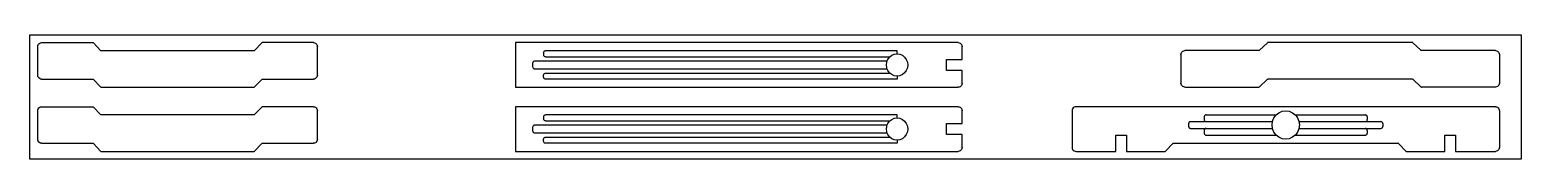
# Model space of a CAD drawing. Extents: x -46.1 to 49.9, y -5 to 3.
import ezdxf

# ---------------------------------------------------------------- set-up
doc = ezdxf.new("R2010")
doc.units = 0
doc.header["$MEASUREMENT"] = 0
doc.layers.get('0').update_dxf_attribs({"linetype": 'CONTINUOUS'})

msp = doc.modelspace()

# ---------------------------------------------------------------- linework, layer by layer
for p, q in [((-46.088, 3.048), (49.912, 3.048)), ((-46.088, -4.952), (-46.088, 3.048)), ((49.912, 3.048), (49.912, -4.952)), ((-45.577, 2.286), (-45.568, 2.354)), ((-45.577, 0.457), (-45.577, 2.286)), ((-45.568, 2.354), (-45.543, 2.417)), ((-45.543, 2.417), (-45.503, 2.471)), ((-45.503, 2.471), (-45.452, 2.513)), ((-45.452, 2.513), (-45.391, 2.539)), ((-45.391, 2.539), (-45.327, 2.548)), ((-45.327, 2.548), (-42.014, 2.548)), ((-42.014, 2.548), (-41.514, 2.025)), ((-31.639, 2.025), (-41.514, 2.025)), ((-31.139, 2.548), (-31.639, 2.025)), ((-27.827, 2.548), (-31.139, 2.548)), ((-27.827, 2.548), (-27.762, 2.539)), ((-27.762, 2.539), (-27.702, 2.513)), ((-27.702, 2.513), (-27.65, 2.471)), ((-27.65, 2.471), (-27.61, 2.417)), ((-27.61, 2.417), (-27.585, 2.354)), ((-27.585, 2.354), (-27.577, 2.286)), ((-27.577, 0.457), (-27.577, 2.286)), ((-14.827, 2.548), (-14.827, -0.327)), ((13.673, 2.548), (-14.827, 2.548)), ((-13.014, 1.894), (-13.01, 1.928)), ((-13.01, 1.928), (-12.997, 1.96)), ((-12.997, 1.96), (-12.978, 1.987)), ((-12.978, 1.987), (-12.952, 2.008)), ((-12.952, 2.008), (-12.922, 2.021)), ((-12.922, 2.021), (-12.889, 2.025)), ((9.734, 2.025), (-12.889, 2.025)), ((9.734, 1.829), (9.734, 2.025)), ((13.673, 2.548), (13.738, 2.539)), ((13.738, 2.539), (13.798, 2.514)), ((13.798, 2.514), (13.85, 2.475)), ((13.85, 2.475), (13.89, 2.423)), ((13.89, 2.423), (13.915, 2.362)), ((13.915, 2.362), (13.923, 2.298)), ((13.923, 1.47), (13.923, 2.298)), ((28.04, 1.906), (28.08, 1.96)), ((28.08, 1.96), (28.132, 2.002)), ((28.132, 2.002), (28.192, 2.028)), ((28.192, 2.028), (28.257, 2.037)), ((33.019, 2.037), (28.257, 2.037)), ((33.035, 2.039), (33.019, 2.037)), ((33.05, 2.045), (33.035, 2.039)), ((33.063, 2.056), (33.05, 2.045)), ((33.572, 2.54), (33.063, 2.056)), ((33.585, 2.551), (33.572, 2.54)), ((33.6, 2.557), (33.585, 2.551)), ((33.616, 2.559), (33.6, 2.557)), ((42.897, 2.559), (33.616, 2.559)), ((42.913, 2.557), (42.897, 2.559)), ((42.929, 2.551), (42.913, 2.557)), ((42.941, 2.54), (42.929, 2.551)), ((43.45, 2.056), (42.941, 2.54)), ((43.463, 2.045), (43.45, 2.056)), ((43.478, 2.039), (43.463, 2.045)), ((43.494, 2.037), (43.478, 2.039)), ((48.257, 2.037), (43.494, 2.037)), ((48.257, 2.037), (48.322, 2.028)), ((48.322, 2.028), (48.382, 2.002)), ((48.382, 2.002), (48.434, 1.96)), ((48.434, 1.96), (48.473, 1.906)), ((-13.702, 1.241), (-13.697, 1.275)), ((-13.702, 0.98), (-13.702, 1.241)), ((-13.697, 0.946), (-13.702, 0.98)), ((-13.697, 1.275), (-13.685, 1.306)), ((-13.685, 1.306), (-13.665, 1.333)), ((-13.665, 1.333), (-13.639, 1.354)), ((-13.639, 1.354), (-13.609, 1.367)), ((-13.609, 1.367), (-13.577, 1.372)), ((-13.577, 1.372), (9.1, 1.372)), ((-13.014, 1.894), (-13.014, 1.764)), ((-13.01, 1.73), (-13.014, 1.764)), ((-12.997, 1.698), (-13.01, 1.73)), ((-12.978, 1.671), (-12.997, 1.698)), ((-12.952, 1.651), (-12.978, 1.671)), ((-12.922, 1.637), (-12.952, 1.651)), ((-12.889, 1.633), (-12.922, 1.637)), ((-12.889, 1.633), (9.266, 1.633)), ((9.047, 1.11), (9.07, 1.296)), ((9.07, 0.924), (9.047, 1.11)), ((9.07, 1.296), (9.1, 1.372)), ((9.1, 1.372), (9.139, 1.47)), ((9.139, 1.47), (9.248, 1.619)), ((9.248, 1.619), (9.266, 1.633)), ((9.266, 1.633), (9.391, 1.733)), ((9.391, 1.733), (9.557, 1.805)), ((9.557, 1.805), (9.734, 1.829)), ((9.734, 1.829), (9.912, 1.805)), ((9.912, 1.805), (10.078, 1.733)), ((10.078, 1.733), (10.221, 1.619)), ((10.221, 1.619), (10.33, 1.47)), ((10.33, 1.47), (10.399, 1.296)), ((10.399, 1.296), (10.422, 1.11)), ((10.422, 1.11), (10.399, 0.924)), ((12.923, 1.47), (13.923, 1.47)), ((12.923, 0.751), (12.923, 1.47)), ((28.007, 1.775), (28.015, 1.843)), ((28.007, 1.775), (28.007, -0.054)), ((28.015, 1.843), (28.04, 1.906)), ((48.473, 1.906), (48.498, 1.843)), ((48.498, 1.843), (48.507, 1.775)), ((48.507, 1.775), (48.507, -0.054)), ((-45.568, 0.389), (-45.577, 0.457)), ((-45.543, 0.326), (-45.568, 0.389)), ((-45.503, 0.272), (-45.543, 0.326)), ((-45.452, 0.231), (-45.503, 0.272)), ((-45.391, 0.204), (-45.452, 0.231)), ((-45.327, 0.196), (-45.391, 0.204)), ((-45.327, 0.196), (-42.014, 0.196)), ((-42.014, 0.196), (-41.514, -0.327)), ((-31.639, -0.327), (-31.139, 0.196)), ((-31.139, 0.196), (-27.827, 0.196)), ((-27.762, 0.204), (-27.827, 0.196)), ((-27.702, 0.231), (-27.762, 0.204)), ((-27.65, 0.272), (-27.702, 0.231)), ((-27.61, 0.326), (-27.65, 0.272)), ((-27.585, 0.389), (-27.61, 0.326)), ((-27.577, 0.457), (-27.585, 0.389)), ((-13.685, 0.914), (-13.697, 0.946)), ((-13.665, 0.887), (-13.685, 0.914)), ((-13.639, 0.866), (-13.665, 0.887)), ((-13.609, 0.853), (-13.639, 0.866)), ((-13.577, 0.849), (-13.609, 0.853)), ((9.1, 0.849), (-13.577, 0.849)), ((-13.014, 0.457), (-13.01, 0.491)), ((-13.014, 0.326), (-13.014, 0.457)), ((-13.01, 0.292), (-13.014, 0.326)), ((-13.01, 0.491), (-12.997, 0.522)), ((-12.997, 0.261), (-13.01, 0.292)), ((-12.997, 0.522), (-12.978, 0.549)), ((-12.978, 0.234), (-12.997, 0.261)), ((-12.978, 0.549), (-12.952, 0.57)), ((-12.952, 0.213), (-12.978, 0.234)), ((-12.952, 0.57), (-12.922, 0.583)), ((-12.922, 0.2), (-12.952, 0.213)), ((-12.922, 0.583), (-12.889, 0.588)), ((-12.889, 0.196), (-12.922, 0.2)), ((-12.889, 0.588), (9.266, 0.588)), ((9.734, 0.196), (-12.889, 0.196)), ((9.1, 0.849), (9.07, 0.924)), ((9.139, 0.751), (9.1, 0.849)), ((9.248, 0.602), (9.139, 0.751)), ((9.266, 0.588), (9.248, 0.602)), ((9.391, 0.488), (9.266, 0.588)), ((9.557, 0.416), (9.391, 0.488)), ((9.734, 0.392), (9.557, 0.416)), ((9.912, 0.416), (9.734, 0.392)), ((9.734, 0.392), (9.734, 0.196)), ((10.078, 0.488), (9.912, 0.416)), ((10.221, 0.602), (10.078, 0.488)), ((10.33, 0.751), (10.221, 0.602)), ((10.399, 0.924), (10.33, 0.751)), ((13.923, 0.751), (12.923, 0.751)), ((13.923, -0.077), (13.923, 0.751)), ((33.063, -0.296), (33.572, 0.188)), ((33.572, 0.188), (33.585, 0.198)), ((33.585, 0.198), (33.6, 0.205)), ((33.6, 0.205), (33.616, 0.207)), ((33.616, 0.207), (42.897, 0.207)), ((42.897, 0.207), (42.913, 0.205)), ((42.913, 0.205), (42.929, 0.198)), ((42.929, 0.198), (42.941, 0.188)), ((43.45, -0.296), (42.941, 0.188)), ((-41.514, -0.327), (-31.639, -0.327)), ((-14.827, -0.327), (13.673, -0.327)), ((13.738, -0.319), (13.673, -0.327)), ((13.798, -0.294), (13.738, -0.319)), ((13.85, -0.254), (13.798, -0.294)), ((13.89, -0.202), (13.85, -0.254)), ((13.915, -0.142), (13.89, -0.202)), ((13.923, -0.077), (13.915, -0.142)), ((28.015, -0.122), (28.007, -0.054)), ((28.04, -0.185), (28.015, -0.122)), ((28.08, -0.239), (28.04, -0.185)), ((28.132, -0.281), (28.08, -0.239)), ((28.192, -0.307), (28.132, -0.281)), ((28.257, -0.316), (28.192, -0.307)), ((28.257, -0.316), (33.019, -0.316)), ((33.019, -0.316), (33.035, -0.313)), ((33.035, -0.313), (33.05, -0.307)), ((33.05, -0.307), (33.063, -0.296)), ((43.45, -0.296), (43.463, -0.307)), ((43.463, -0.307), (43.478, -0.313)), ((43.478, -0.313), (43.494, -0.316)), ((48.257, -0.316), (43.494, -0.316)), ((48.322, -0.307), (48.257, -0.316)), ((48.382, -0.281), (48.322, -0.307)), ((48.434, -0.239), (48.382, -0.281)), ((48.473, -0.185), (48.434, -0.239)), ((48.498, -0.122), (48.473, -0.185)), ((48.507, -0.054), (48.498, -0.122)), ((-45.577, -1.839), (-45.568, -1.771)), ((-45.577, -3.668), (-45.577, -1.839)), ((-45.568, -1.771), (-45.543, -1.708)), ((-45.543, -1.708), (-45.503, -1.654)), ((-45.503, -1.654), (-45.452, -1.612)), ((-45.452, -1.612), (-45.391, -1.586)), ((-45.391, -1.586), (-45.327, -1.577)), ((-45.327, -1.577), (-42.014, -1.577)), ((-42.014, -1.577), (-41.514, -2.1)), ((-31.139, -1.577), (-31.639, -2.1)), ((-27.827, -1.577), (-31.139, -1.577)), ((-27.827, -1.577), (-27.762, -1.586)), ((-27.762, -1.586), (-27.702, -1.612)), ((-27.702, -1.612), (-27.65, -1.654)), ((-27.65, -1.654), (-27.61, -1.708)), ((-27.61, -1.708), (-27.585, -1.771)), ((-27.585, -1.771), (-27.577, -1.839)), ((-27.577, -3.668), (-27.577, -1.839)), ((-14.827, -1.577), (-14.827, -4.452)), ((13.673, -1.577), (-14.827, -1.577)), ((13.673, -1.577), (13.738, -1.586)), ((13.738, -1.586), (13.798, -1.611)), ((13.798, -1.611), (13.85, -1.65)), ((13.85, -1.65), (13.89, -1.702)), ((13.89, -1.702), (13.915, -1.763)), ((13.915, -1.763), (13.923, -1.827)), ((13.923, -2.655), (13.923, -1.827)), ((21.015, -1.771), (21.007, -1.839)), ((21.007, -1.839), (21.007, -4.191)), ((21.04, -1.708), (21.015, -1.771)), ((21.08, -1.654), (21.04, -1.708)), ((21.132, -1.612), (21.08, -1.654)), ((21.192, -1.586), (21.132, -1.612)), ((21.257, -1.577), (21.192, -1.586)), ((48.257, -1.577), (21.257, -1.577)), ((34.319, -1.961), (34.53, -1.87)), ((34.53, -1.87), (34.757, -1.839)), ((34.757, -1.839), (34.983, -1.87)), ((34.983, -1.87), (35.194, -1.961)), ((48.257, -1.577), (48.322, -1.586)), ((48.322, -1.586), (48.382, -1.612)), ((48.382, -1.612), (48.434, -1.654)), ((48.434, -1.654), (48.473, -1.708)), ((48.473, -1.708), (48.498, -1.771)), ((48.498, -1.771), (48.507, -1.839)), ((48.507, -1.839), (48.507, -4.191)), ((-31.639, -2.1), (-41.514, -2.1)), ((-13.702, -2.884), (-13.697, -2.85)), ((-13.697, -2.85), (-13.685, -2.819)), ((-13.685, -2.819), (-13.665, -2.792)), ((-13.665, -2.792), (-13.639, -2.771)), ((-13.639, -2.771), (-13.609, -2.758)), ((-13.609, -2.758), (-13.577, -2.753)), ((-13.577, -2.753), (9.1, -2.753)), ((-13.014, -2.231), (-13.01, -2.197)), ((-13.014, -2.231), (-13.014, -2.361)), ((-13.01, -2.395), (-13.014, -2.361)), ((-13.01, -2.197), (-12.997, -2.165)), ((-12.997, -2.427), (-13.01, -2.395)), ((-12.997, -2.165), (-12.978, -2.138)), ((-12.978, -2.454), (-12.997, -2.427)), ((-12.978, -2.138), (-12.952, -2.117)), ((-12.952, -2.474), (-12.978, -2.454)), ((-12.952, -2.117), (-12.922, -2.104)), ((-12.922, -2.488), (-12.952, -2.474)), ((-12.922, -2.104), (-12.889, -2.1)), ((-12.889, -2.492), (-12.922, -2.488)), ((9.734, -2.1), (-12.889, -2.1)), ((-12.889, -2.492), (9.266, -2.492)), ((9.047, -3.015), (9.07, -2.829)), ((9.07, -2.829), (9.1, -2.753)), ((9.1, -2.753), (9.139, -2.655)), ((9.139, -2.655), (9.248, -2.506)), ((9.248, -2.506), (9.266, -2.492)), ((9.266, -2.492), (9.391, -2.392)), ((9.391, -2.392), (9.557, -2.32)), ((9.557, -2.32), (9.734, -2.296)), ((9.734, -2.296), (9.734, -2.1)), ((9.734, -2.296), (9.912, -2.32)), ((9.912, -2.32), (10.078, -2.392)), ((10.078, -2.392), (10.221, -2.506)), ((10.221, -2.506), (10.33, -2.655)), ((10.33, -2.655), (10.399, -2.829)), ((10.399, -2.829), (10.422, -3.015)), ((12.923, -2.655), (13.923, -2.655)), ((12.923, -3.374), (12.923, -2.655)), ((28.511, -2.632), (28.507, -2.666)), ((28.507, -2.666), (28.507, -2.84)), ((28.507, -2.84), (28.511, -2.874)), ((28.524, -2.601), (28.511, -2.632)), ((28.511, -2.874), (28.524, -2.906)), ((28.543, -2.574), (28.524, -2.601)), ((28.569, -2.553), (28.543, -2.574)), ((28.599, -2.54), (28.569, -2.553)), ((28.632, -2.536), (28.599, -2.54)), ((28.632, -2.536), (29.632, -2.536)), ((29.511, -2.197), (29.507, -2.231)), ((29.507, -2.231), (29.507, -2.405)), ((29.507, -2.405), (29.511, -2.439)), ((29.524, -2.165), (29.511, -2.197)), ((29.511, -2.439), (29.524, -2.47)), ((29.543, -2.138), (29.524, -2.165)), ((29.524, -2.47), (29.543, -2.497)), ((29.569, -2.117), (29.543, -2.138)), ((29.543, -2.497), (29.569, -2.518)), ((29.599, -2.104), (29.569, -2.117)), ((29.569, -2.518), (29.599, -2.531)), ((29.632, -2.1), (29.599, -2.104)), ((29.599, -2.531), (29.632, -2.536)), ((29.632, -2.1), (34.146, -2.1)), ((29.632, -2.536), (33.909, -2.536)), ((33.882, -2.753), (33.909, -2.536)), ((33.909, -2.971), (33.882, -2.753)), ((33.909, -2.536), (33.912, -2.517)), ((33.912, -2.517), (33.999, -2.296)), ((33.999, -2.296), (34.138, -2.106)), ((34.138, -2.106), (34.146, -2.1)), ((34.146, -2.1), (34.319, -1.961)), ((35.194, -1.961), (35.367, -2.1)), ((35.367, -2.1), (39.882, -2.1)), ((35.367, -2.1), (35.376, -2.106)), ((35.376, -2.106), (35.515, -2.296)), ((35.515, -2.296), (35.602, -2.517)), ((35.602, -2.517), (35.604, -2.536)), ((35.604, -2.536), (39.882, -2.536)), ((35.604, -2.536), (35.632, -2.753)), ((35.632, -2.753), (35.604, -2.971)), ((39.914, -2.104), (39.882, -2.1)), ((39.882, -2.536), (39.914, -2.531)), ((39.882, -2.536), (40.882, -2.536)), ((39.944, -2.117), (39.914, -2.104)), ((39.914, -2.531), (39.944, -2.518)), ((39.97, -2.138), (39.944, -2.117)), ((39.944, -2.518), (39.97, -2.497)), ((39.99, -2.165), (39.97, -2.138)), ((39.97, -2.497), (39.99, -2.47)), ((40.003, -2.197), (39.99, -2.165)), ((39.99, -2.47), (40.003, -2.439)), ((40.007, -2.231), (40.003, -2.197)), ((40.003, -2.439), (40.007, -2.405)), ((40.007, -2.231), (40.007, -2.405)), ((40.914, -2.54), (40.882, -2.536)), ((40.944, -2.553), (40.914, -2.54)), ((40.97, -2.574), (40.944, -2.553)), ((40.99, -2.601), (40.97, -2.574)), ((41.003, -2.632), (40.99, -2.601)), ((40.99, -2.906), (41.003, -2.874)), ((41.007, -2.666), (41.003, -2.632)), ((41.003, -2.874), (41.007, -2.84)), ((41.007, -2.666), (41.007, -2.84)), ((-45.568, -3.736), (-45.577, -3.668)), ((-45.543, -3.799), (-45.568, -3.736)), ((-45.503, -3.853), (-45.543, -3.799)), ((-27.61, -3.799), (-27.65, -3.853)), ((-27.585, -3.736), (-27.61, -3.799)), ((-27.577, -3.668), (-27.585, -3.736)), ((-13.702, -3.145), (-13.702, -2.884)), ((-13.697, -3.179), (-13.702, -3.145)), ((-13.685, -3.211), (-13.697, -3.179)), ((-13.665, -3.238), (-13.685, -3.211)), ((-13.639, -3.259), (-13.665, -3.238)), ((-13.609, -3.272), (-13.639, -3.259)), ((-13.577, -3.276), (-13.609, -3.272)), ((9.1, -3.276), (-13.577, -3.276)), ((-13.014, -3.668), (-13.01, -3.634)), ((-13.014, -3.799), (-13.014, -3.668)), ((-13.01, -3.833), (-13.014, -3.799)), ((-13.01, -3.634), (-12.997, -3.603)), ((-12.997, -3.864), (-13.01, -3.833)), ((-12.997, -3.603), (-12.978, -3.576)), ((-12.978, -3.576), (-12.952, -3.555)), ((-12.952, -3.555), (-12.922, -3.542)), ((-12.922, -3.542), (-12.889, -3.537)), ((-12.889, -3.537), (9.266, -3.537)), ((9.07, -3.201), (9.047, -3.015)), ((9.1, -3.276), (9.07, -3.201)), ((9.139, -3.374), (9.1, -3.276)), ((9.248, -3.523), (9.139, -3.374)), ((9.266, -3.537), (9.248, -3.523)), ((9.391, -3.637), (9.266, -3.537)), ((9.557, -3.709), (9.391, -3.637)), ((9.734, -3.733), (9.557, -3.709)), ((9.912, -3.709), (9.734, -3.733)), ((9.734, -3.733), (9.734, -3.929)), ((10.078, -3.637), (9.912, -3.709)), ((10.221, -3.523), (10.078, -3.637)), ((10.33, -3.374), (10.221, -3.523)), ((10.399, -3.201), (10.33, -3.374)), ((10.422, -3.015), (10.399, -3.201)), ((13.923, -3.374), (12.923, -3.374)), ((13.923, -4.202), (13.923, -3.374)), ((23.819, -3.407), (24.507, -3.407)), ((23.819, -4.452), (23.819, -3.407)), ((24.507, -3.407), (24.507, -4.452)), ((28.524, -2.906), (28.543, -2.933)), ((28.543, -2.933), (28.569, -2.954)), ((28.569, -2.954), (28.599, -2.967)), ((28.599, -2.967), (28.632, -2.971)), ((28.632, -2.971), (29.632, -2.971)), ((29.511, -3.068), (29.507, -3.102)), ((29.507, -3.102), (29.507, -3.276)), ((29.507, -3.276), (29.511, -3.31)), ((29.524, -3.036), (29.511, -3.068)), ((29.511, -3.31), (29.524, -3.341)), ((29.543, -3.009), (29.524, -3.036)), ((29.524, -3.341), (29.543, -3.368)), ((29.569, -2.989), (29.543, -3.009)), ((29.543, -3.368), (29.569, -3.389)), ((29.599, -2.976), (29.569, -2.989)), ((29.569, -3.389), (29.599, -3.402)), ((29.632, -2.971), (29.599, -2.976)), ((29.599, -3.402), (29.632, -3.407)), ((29.632, -2.971), (33.909, -2.971)), ((29.632, -3.407), (34.146, -3.407)), ((33.912, -2.99), (33.909, -2.971)), ((33.999, -3.211), (33.912, -2.99)), ((34.138, -3.4), (33.999, -3.211)), ((34.146, -3.407), (34.138, -3.4)), ((34.319, -3.546), (34.146, -3.407)), ((34.53, -3.637), (34.319, -3.546)), ((34.757, -3.668), (34.53, -3.637)), ((34.983, -3.637), (34.757, -3.668)), ((35.194, -3.546), (34.983, -3.637)), ((35.367, -3.407), (35.194, -3.546)), ((35.376, -3.4), (35.367, -3.407)), ((35.367, -3.407), (39.882, -3.407)), ((35.515, -3.211), (35.376, -3.4)), ((35.602, -2.99), (35.515, -3.211)), ((35.604, -2.971), (35.602, -2.99)), ((35.604, -2.971), (39.882, -2.971)), ((39.914, -2.976), (39.882, -2.971)), ((39.882, -2.971), (40.882, -2.971)), ((39.882, -3.407), (39.914, -3.402)), ((39.944, -2.989), (39.914, -2.976)), ((39.914, -3.402), (39.944, -3.389)), ((39.97, -3.009), (39.944, -2.989)), ((39.944, -3.389), (39.97, -3.368)), ((39.99, -3.036), (39.97, -3.009)), ((39.97, -3.368), (39.99, -3.341)), ((40.003, -3.068), (39.99, -3.036)), ((39.99, -3.341), (40.003, -3.31)), ((40.007, -3.102), (40.003, -3.068)), ((40.003, -3.31), (40.007, -3.276)), ((40.007, -3.102), (40.007, -3.276)), ((40.882, -2.971), (40.914, -2.967)), ((40.914, -2.967), (40.944, -2.954)), ((40.944, -2.954), (40.97, -2.933)), ((40.97, -2.933), (40.99, -2.906)), ((45.007, -3.407), (45.694, -3.407)), ((45.007, -4.452), (45.007, -3.407)), ((45.694, -3.407), (45.694, -4.452)), ((-45.452, -3.894), (-45.503, -3.853)), ((-45.391, -3.921), (-45.452, -3.894)), ((-45.327, -3.929), (-45.391, -3.921)), ((-45.327, -3.929), (-42.014, -3.929)), ((-42.014, -3.929), (-41.514, -4.452)), ((-41.514, -4.452), (-31.639, -4.452)), ((-31.639, -4.452), (-31.139, -3.929)), ((-31.139, -3.929), (-27.827, -3.929)), ((-27.762, -3.921), (-27.827, -3.929)), ((-27.702, -3.894), (-27.762, -3.921)), ((-27.65, -3.853), (-27.702, -3.894)), ((-14.827, -4.452), (13.673, -4.452)), ((-12.978, -3.891), (-12.997, -3.864)), ((-12.952, -3.912), (-12.978, -3.891)), ((-12.922, -3.925), (-12.952, -3.912)), ((-12.889, -3.929), (-12.922, -3.925)), ((9.734, -3.929), (-12.889, -3.929)), ((13.738, -4.444), (13.673, -4.452)), ((13.798, -4.419), (13.738, -4.444)), ((13.85, -4.379), (13.798, -4.419)), ((13.89, -4.327), (13.85, -4.379)), ((13.915, -4.267), (13.89, -4.327)), ((13.923, -4.202), (13.915, -4.267)), ((21.007, -4.191), (21.015, -4.258)), ((21.015, -4.258), (21.04, -4.322)), ((21.04, -4.322), (21.08, -4.376)), ((21.08, -4.376), (21.132, -4.417)), ((21.132, -4.417), (21.192, -4.443)), ((21.192, -4.443), (21.257, -4.452)), ((21.257, -4.452), (23.819, -4.452)), ((24.507, -4.452), (26.981, -4.452)), ((26.981, -4.452), (26.997, -4.45)), ((26.997, -4.45), (27.012, -4.443)), ((27.012, -4.443), (27.025, -4.433)), ((27.025, -4.433), (27.489, -3.949)), ((27.489, -3.949), (27.501, -3.938)), ((27.501, -3.938), (27.517, -3.932)), ((27.517, -3.932), (27.533, -3.929)), ((27.533, -3.929), (41.981, -3.929)), ((41.997, -3.932), (41.981, -3.929)), ((42.012, -3.938), (41.997, -3.932)), ((42.025, -3.949), (42.012, -3.938)), ((42.025, -3.949), (42.489, -4.433)), ((42.489, -4.433), (42.501, -4.443)), ((42.501, -4.443), (42.517, -4.45)), ((42.517, -4.45), (42.533, -4.452)), ((42.533, -4.452), (45.007, -4.452)), ((45.694, -4.452), (48.257, -4.452)), ((48.322, -4.443), (48.257, -4.452)), ((48.382, -4.417), (48.322, -4.443)), ((48.434, -4.376), (48.382, -4.417)), ((48.473, -4.322), (48.434, -4.376)), ((48.498, -4.258), (48.473, -4.322)), ((48.507, -4.191), (48.498, -4.258)), ((49.912, -4.952), (-46.088, -4.952))]:
    msp.add_line(p, q)

doc.saveas('drawing.dxf')
